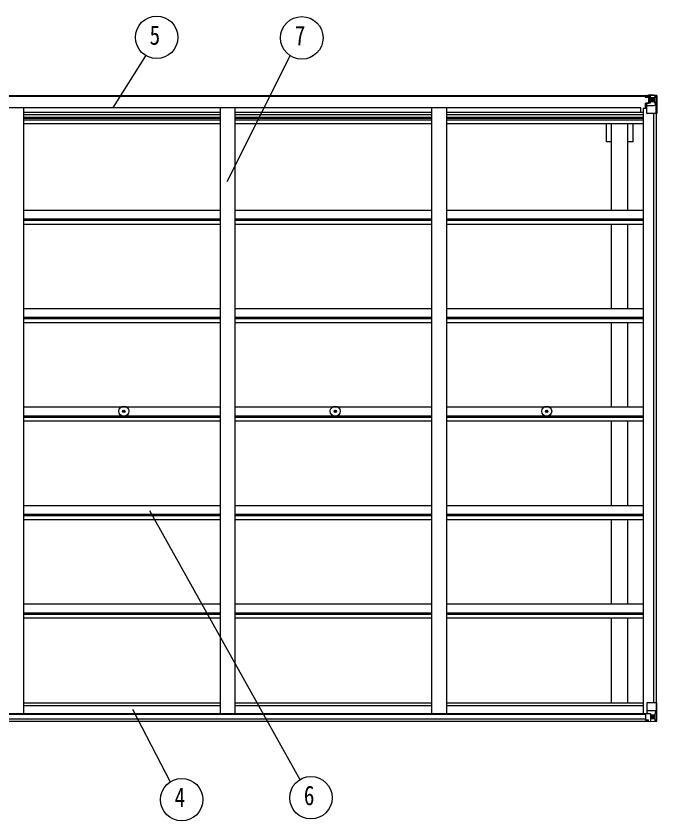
# Model space of a CAD drawing. Units: millimetres, scale not verified. Extents: x -10512 to 10512, y -7425 to 7425.
# Drawn here: x -1185 to 985, y -32 to 2693 of the extents above; entities that cross this region are included whole.
import ezdxf
from ezdxf.enums import TextEntityAlignment as Align

# ---------------------------------------------------------------- set-up
doc = ezdxf.new("R2010")
doc.units = ezdxf.units.MM
doc.header["$LTSCALE"] = 30
for name, color, linetype in [('0-4_YKK_13', 4, 'Continuous'), ('0-5_YKK_A1', 4, 'Continuous'), ('0-6_YKK_D', 6, 'Continuous')]:
    doc.layers.add(name, color=color, linetype=linetype)
doc.styles.add('ＭＳ ゴシック', font='')
doc.styles.get('ＭＳ ゴシック').set_extended_font_data('MS Gothic')

msp = doc.modelspace()

# ---------------------------------------------------------------- linework, layer by layer
at = {"layer": '0-4_YKK_13'}
for p, q in [((956.59, 2426.73), (963.09, 2426.33)), ((956.59, 2425.84), (956.59, 2426.73)), ((963.09, 2425.44), (956.59, 2425.84)), ((956.59, 2425.33), (956.59, 2425.84)), ((963.09, 2400.23), (963.09, 2426.33)), ((963.09, 2426.21), (975.09, 2425.43)), ((945.09, 2421.03), (945.09, 2421.95)), ((946.09, 2421.03), (945.09, 2421.03)), ((945.09, 2421.03), (945.09, 2419.46)), ((945.09, 2419.35), (945.09, 2419.46)), ((946.09, 2421.95), (946.09, 2421.03)), ((951.09, 2421.03), (946.09, 2421.03)), ((951.29, 2424.53), (949.6, 2424.1)), ((951.09, 2419.42), (951.09, 2421.03)), ((951.09, 2419.42), (961.09, 2419.33)), ((951.29, 2424.53), (951.59, 2424.53)), ((951.59, 2424.53), (951.59, 2424.1)), ((962.27, 2399.97), (951.92, 2398.32)), ((951.92, 2397.68), (962.27, 2399.34)), ((953.09, 2421.29), (961.09, 2421.29)), ((953.09, 2421.26), (961.09, 2421.26)), ((956.59, 2425.33), (956.59, 2424.92)), ((956.59, 2424.92), (961.59, 2424.83)), ((956.59, 2424.92), (956.59, 2424.1)), ((957.59, 2399.23), (957.59, 2419.19)), ((961.48, 2418.96), (957.59, 2418.96)), ((957.59, 2415.33), (961.59, 2415.33)), ((957.59, 2407.12), (961.59, 2407.12)), ((961.09, 2421.29), (961.09, 2419.33)), ((961.09, 2420.26), (961.59, 2420.26)), ((961.1, 2419.33), (961.09, 2419.33)), ((961.1, 2419.17), (961.1, 2419.33)), ((961.59, 2420.62), (963.09, 2420.62)), ((961.59, 2417.09), (963.09, 2417.09)), ((961.59, 2403.53), (963.09, 2403.53)), ((962.27, 2399.34), (962.27, 2399.97)), ((964.09, 2417.09), (963.09, 2417.09)), ((975.09, 2417.09), (963.09, 2417.09)), ((975.09, 2403.53), (963.09, 2403.53)), ((969.61, 2409.89), (969.61, 2408.93)), ((977.42, 2417.03), (975.09, 2417.09)), ((975.09, 2403.53), (977.42, 2403.56)), ((975.09, 2403.53), (975.09, 2403.53)), ((975.18, 2425.42), (983.11, 2424.95)), ((977.42, 2403.56), (977.42, 2417.03)), ((981.7, 2390.21), (977.56, 2402.29)), ((978.28, 2420.54), (981.01, 2424.2)), ((982.25, 2423.98), (982.25, 2423.91)), ((982.25, 2363.33), (982.25, 2423.91)), ((984.15, 2425.04), (984.15, 2425.04)), ((984.15, 2425), (984.15, 2425.03)), ((985.09, 2424.04), (985.09, 2424)), ((946.59, 2398.2), (947.59, 2398.21)), ((946.59, 2381.98), (946.59, 2398.2)), ((947.59, 2396.47), (946.59, 2396.48)), ((946.59, 2386.33), (951.09, 2386.33)), ((951.64, 2398.24), (947.59, 2398.21)), ((951.09, 2364.33), (951.09, 2397.43)), ((975.09, 2390), (951.09, 2390)), ((951.92, 2398.32), (951.92, 2397.68)), ((981.7, 2390.21), (975.09, 2390)), ((982.25, 2363.33), (952.09, 2363.33)), ((-822.33, 1355.67), (-821.22, 1355.69)), ((-822.33, 1354.67), (-821.22, 1354.65)), ((-821.22, 1355.69), (-820.71, 1355.79)), ((-821.22, 1354.65), (-820.71, 1354.55)), ((-820.61, 1356.31), (-820.71, 1355.79)), ((-820.61, 1354.03), (-820.71, 1354.55)), ((-820.59, 1357.41), (-820.61, 1356.31)), ((-820.59, 1352.92), (-820.61, 1354.03)), ((-819.59, 1357.41), (-819.57, 1356.31)), ((-819.59, 1352.92), (-819.57, 1354.03)), ((-819.57, 1356.31), (-819.47, 1355.79)), ((-819.57, 1354.03), (-819.47, 1354.55)), ((-818.95, 1355.69), (-819.47, 1355.79)), ((-818.95, 1354.65), (-819.47, 1354.55)), ((-817.84, 1355.67), (-818.95, 1355.69)), ((-817.84, 1354.67), (-818.95, 1354.65)), ((-106.33, 1355.67), (-105.22, 1355.69)), ((-106.33, 1354.67), (-105.22, 1354.65)), ((-105.22, 1355.69), (-104.71, 1355.79)), ((-105.22, 1354.65), (-104.71, 1354.55)), ((-104.61, 1356.31), (-104.71, 1355.79)), ((-104.61, 1354.03), (-104.71, 1354.55)), ((-104.59, 1357.41), (-104.61, 1356.31)), ((-104.59, 1352.92), (-104.61, 1354.03)), ((-103.59, 1357.41), (-103.57, 1356.31)), ((-103.59, 1352.92), (-103.57, 1354.03)), ((-103.57, 1356.31), (-103.47, 1355.79)), ((-103.57, 1354.03), (-103.47, 1354.55)), ((-102.95, 1355.69), (-103.47, 1355.79)), ((-102.95, 1354.65), (-103.47, 1354.55)), ((-101.84, 1355.67), (-102.95, 1355.69)), ((-101.84, 1354.67), (-102.95, 1354.65)), ((609.67, 1355.67), (610.78, 1355.69)), ((609.67, 1354.67), (610.78, 1354.65)), ((610.78, 1355.69), (611.29, 1355.79)), ((610.78, 1354.65), (611.29, 1354.55)), ((611.39, 1356.31), (611.29, 1355.79)), ((611.39, 1354.03), (611.29, 1354.55)), ((611.41, 1357.41), (611.39, 1356.31)), ((611.41, 1352.92), (611.39, 1354.03)), ((612.41, 1357.41), (612.43, 1356.31)), ((612.41, 1352.92), (612.43, 1354.03)), ((612.43, 1356.31), (612.53, 1355.79)), ((612.43, 1354.03), (612.53, 1354.55)), ((613.05, 1355.69), (612.53, 1355.79)), ((613.05, 1354.65), (612.53, 1354.55)), ((614.16, 1355.67), (613.05, 1355.69)), ((614.16, 1354.67), (613.05, 1354.65)), ((951.09, 366.35), (951.09, 333.25)), ((985.09, 367.35), (952.09, 367.35)), ((982.25, 367.35), (982.25, 306.77)), ((985.09, 306.64), (985.09, 367.35)), ((946.59, 330.19), (946.59, 310.04)), ((956.59, 331.14), (947.59, 331.1)), ((975.09, 340.68), (951.09, 340.68)), ((951.92, 332.99), (962.27, 331.34)), ((951.92, 332.36), (951.92, 332.99)), ((959.57, 331.14), (951.92, 332.36)), ((963.09, 331.14), (956.59, 331.14)), ((962.27, 331.34), (962.27, 331.14)), ((963.09, 331.14), (963.09, 304.35)), ((963.09, 327.15), (975.09, 327.15)), ((981.7, 340.47), (975.09, 340.68)), ((975.09, 327.15), (975.09, 327.15)), ((975.09, 327.15), (977.42, 327.12)), ((977.42, 327.12), (977.42, 313.65)), ((981.7, 340.47), (977.56, 328.38)), ((947.59, 309.33), (956.59, 309.27)), ((956.59, 303.95), (956.59, 309.9)), ((975.09, 313.59), (963.09, 313.59)), ((963.09, 304.46), (975.09, 305.25)), ((970.57, 320.79), (970.57, 321.75)), ((977.42, 313.65), (975.09, 313.59)), ((975.18, 305.25), (983.11, 305.73)), ((978.28, 310.14), (981.01, 306.47)), ((982.25, 306.7), (982.25, 306.77)), ((984.15, 305.68), (984.15, 305.64))]:
    msp.add_line(p, q, dxfattribs=at)
for points in [[(984.15, 2425.04), (975.09, 2425.59), (963.09, 2426.33)], [(951.09, 2419.42), (951.09, 2419.41), (945.09, 2419.46)], [(946.09, 2419.3), (961.09, 2419.17), (961.1, 2419.17)], [(961.09, 2420.26), (953.09, 2420.26), (953.09, 2421.95)], [(956.59, 2425.33), (961.59, 2425.33), (961.59, 2399.86)], [(968.65, 2411.81), (967.69, 2411.81), (967.69, 2410.85), (968.65, 2410.85)], [(970.57, 2412.77), (970.57, 2413.73), (969.61, 2413.73), (969.61, 2412.77)], [(969.61, 2408.93), (970.57, 2408.93), (970.57, 2409.89)], [(971.53, 2410.85), (972.49, 2410.85), (972.49, 2411.81), (971.53, 2411.81)], [(985.09, 2424), (985.09, 2363.33), (982.25, 2363.33)], [(947.59, 2398.21), (947.59, 2396.47), (951.09, 2396.45)], [(946.59, 310.04), (946.6, 309.93), (956.59, 309.9)], [(984.15, 305.64), (975.09, 305.08), (956.59, 303.95)], [(968.65, 319.83), (967.69, 319.83), (967.69, 318.87), (968.65, 318.87)], [(970.57, 321.75), (969.61, 321.75), (969.61, 320.79)], [(969.61, 317.91), (969.61, 316.95), (970.57, 316.95), (970.57, 317.91)], [(971.53, 318.87), (972.49, 318.87), (972.49, 319.83), (971.53, 319.83)]]:
    msp.add_lwpolyline(points, dxfattribs=at)
for centre, radius in [((970.09, 2411.33), 5.3), ((-820.09, 1355.17), 17), ((-104.09, 1355.17), 17), ((611.91, 1355.17), 17), ((-820.09, 1355.17), 4), ((-104.09, 1355.17), 4), ((611.91, 1355.17), 4), ((970.09, 319.35), 5.3)]:
    msp.add_circle(centre, radius, dxfattribs=at)
for centre, radius, start, end in [((945.95, 2426.99), 7.69, 263.56574, 271.03001), ((961.09, 2421.79), 0.5, 270.00309, 0.00198), ((961.09, 2421.76), 0.5, 269.99891, 359.99891), ((961.09, 2418.83), 0.5, 359.95536, 89.47105), ((961.08, 2418.66), 0.513, 358.95293, 88.11972), ((962.16, 2400.9), 0.937, 276.73234, 357.67791), ((962.16, 2400.27), 0.937, 276.73234, 357.67791), ((968.65, 2412.77), 0.96, 270, 0), ((968.65, 2409.89), 0.96, 0, 90), ((971.53, 2412.77), 0.96, 180, 270), ((971.53, 2409.89), 0.96, 90, 180), ((980.97, 2424.04), 1.28, 357.54105, 48.82169), ((982.94, 2437.65), 12.7, 264.89689, 270.75534), ((984.09, 2424.04), 0.999, 0.04917, 86.5576), ((984.09, 2424.04), 1, 359.99921, 86.49983), ((984.09, 2424), 0.999, 0.04917, 86.5576), ((952.03, 2397.39), 0.937, 96.73234, 177.67791), ((952.03, 2396.75), 0.937, 96.73234, 177.67791), ((952.09, 2364.33), 1, 180, 270), ((-820.09, 1355.17), 2.3, 167.44414, 192.55586), ((-820.09, 1355.17), 2.3, 77.44414, 102.55586), ((-820.09, 1355.17), 2.3, 257.44414, 282.55586), ((-820.09, 1355.17), 2.3, 347.44414, 12.55586), ((-104.09, 1355.17), 2.3, 167.44414, 192.55586), ((-104.09, 1355.17), 2.3, 77.44414, 102.55586), ((-104.09, 1355.17), 2.3, 257.44414, 282.55586), ((-104.09, 1355.17), 2.3, 347.44414, 12.55586), ((611.91, 1355.17), 2.3, 167.44414, 192.55586), ((611.91, 1355.17), 2.3, 77.44414, 102.55586), ((611.91, 1355.17), 2.3, 257.44414, 282.55586), ((611.91, 1355.17), 2.3, 347.44414, 12.55586), ((952.09, 366.35), 1, 90, 180), ((952.03, 333.92), 0.937, 182.32209, 263.26766), ((952.03, 333.29), 0.937, 182.32209, 263.26766), ((962.16, 330.41), 0.937, 50.93398, 83.26766), ((968.65, 320.79), 0.96, 270, 0), ((968.65, 317.91), 0.96, 0, 90), ((971.53, 320.79), 0.96, 180, 270), ((971.53, 317.91), 0.96, 90, 180), ((980.96, 306.64), 1.28, 311.17831, 2.45895), ((982.94, 293.03), 12.7, 89.24466, 95.10311), ((984.09, 306.68), 0.999, 273.4424, 359.95083), ((984.09, 306.64), 0.999, 273.4424, 359.95083), ((984.09, 306.64), 1, 273.50017, 0.00079)]:
    msp.add_arc(centre, radius, start, end, dxfattribs=at)
for centre, major_axis, ratio, start_param, end_param in [((1056.84, 2417.09), (-81.75, 0), 0.061163, 6.2824128, 6.2831853), ((980.29, 2416.95), (-0.03, 5), 0.573921, 0.7672717, 1.551125), ((978.83, 2403.58), (0, 3), 0.468246, 1.5772882, 2.0127935), ((981.96, 2422.02), (0.02, 3), 0.466854, 0.125683, 0.7596956), ((982.15, 2425.12), (-2, 0.12), 0.060933, 2.0712557, 3.1453404), ((783.15, 2437.35), (-201, 12.36), 0.060933, 3.1453404, 3.145839), ((980.98, 2392.56), (-0.85, 2.32), 0.403757, 3.0087805, 3.9744392), ((947.59, 330.2), (-1, -0.021), 0.906239, 4.6936843, 6.2644806), ((978.83, 327.1), (0, -3), 0.468246, 4.2703918, 4.7058971), ((980.98, 338.12), (-0.85, -2.32), 0.403757, 2.3087461, 3.2744049), ((947.59, 310.03), (-1, 0.012), 0.707053, 0.1587743, 1.5795216), ((1056.84, 313.59), (-81.75, 0), 0.061163, 0, 0.0007725), ((980.29, 313.73), (-0.03, -5), 0.573921, 4.7320603, 5.5159136), ((981.96, 308.66), (0.02, -3), 0.466854, 5.5234897, 6.1575023), ((982.15, 305.56), (-2, -0.12), 0.060933, 3.1378449, 4.2119296), ((783.15, 293.33), (-201, -12.36), 0.060933, 3.1373463, 3.1378449)]:
    msp.add_ellipse(centre, major_axis=major_axis, ratio=ratio, start_param=start_param, end_param=end_param, dxfattribs=at)
at = {"layer": '0-5_YKK_A1'}
for p, q in [((-1899.41, 2424.1), (961.59, 2424.1)), ((-1899.41, 2421.95), (961.59, 2421.95)), ((-1868.41, 2383.81), (930.59, 2383.81)), ((-1159.91, 2383.8), (-1159.91, 331.33)), ((-493.91, 2383.8), (-493.91, 331.33)), ((-443.91, 2383.8), (-443.91, 331.33)), ((222.09, 2383.8), (222.09, 331.33)), ((272.09, 2383.8), (272.09, 331.33)), ((930.59, 2368.3), (930.59, 2383.81)), ((938.09, 2381.98), (938.09, 331.33)), ((938.09, 2381.98), (951.09, 2381.98)), ((-1159.91, 2368.3), (-493.91, 2368.3)), ((-1159.91, 2359.9), (-493.91, 2359.9)), ((-1159.91, 2351.7), (-493.91, 2351.7)), ((-1159.91, 2347.78), (-493.91, 2347.78)), ((-443.91, 2368.3), (222.09, 2368.3)), ((-443.91, 2359.9), (222.09, 2359.9)), ((-443.91, 2351.7), (222.09, 2351.7)), ((-443.91, 2347.78), (222.09, 2347.78)), ((272.09, 2368.3), (938.09, 2368.3)), ((272.09, 2359.9), (938.09, 2359.9)), ((272.09, 2351.7), (938.09, 2351.7)), ((272.09, 2347.78), (938.09, 2347.78)), ((973.39, 2363.33), (973.39, 367.35)), ((983.09, 2363.33), (983.09, 367.35)), ((-1159.91, 2342.7), (-493.91, 2342.7)), ((-1159.91, 2329.69), (-493.91, 2329.69)), ((-443.91, 2342.7), (222.09, 2342.7)), ((-443.91, 2329.69), (222.09, 2329.69)), ((272.09, 2342.7), (938.09, 2342.7)), ((272.09, 2329.69), (938.09, 2329.69)), ((813.89, 2268.1), (813.89, 2329.69)), ((831.59, 2036.68), (831.59, 2329.69)), ((886.59, 2036.68), (886.59, 2329.69)), ((904.29, 2268.1), (904.29, 2329.69)), ((831.59, 2268.1), (813.89, 2268.1)), ((904.29, 2268.1), (886.59, 2268.1)), ((-1159.88, 2036.68), (-493.91, 2036.68)), ((-443.88, 2036.68), (222.09, 2036.68)), ((272.12, 2036.68), (938.09, 2036.68)), ((-1159.88, 2006.95), (-493.91, 2006.95)), ((-1159.88, 2002.4), (-493.91, 2002.4)), ((-443.88, 2006.95), (222.09, 2006.95)), ((-443.88, 2002.4), (222.09, 2002.4)), ((272.12, 2006.95), (938.09, 2006.95)), ((272.12, 2002.4), (938.09, 2002.4)), ((-1159.88, 1989.39), (-493.91, 1989.39)), ((-443.88, 1989.39), (222.09, 1989.39)), ((272.12, 1989.39), (938.09, 1989.39)), ((831.59, 1703.19), (831.59, 1989.39)), ((886.59, 1703.19), (886.59, 1989.39)), ((-1159.88, 1703.19), (-493.91, 1703.19)), ((-443.88, 1703.19), (222.09, 1703.19)), ((272.12, 1703.19), (938.09, 1703.19)), ((-1159.88, 1673.45), (-493.91, 1673.45)), ((-1159.88, 1668.9), (-493.91, 1668.9)), ((-443.88, 1673.45), (222.09, 1673.45)), ((-443.88, 1668.9), (222.09, 1668.9)), ((272.12, 1673.45), (938.09, 1673.45)), ((272.12, 1668.9), (938.09, 1668.9)), ((-1159.88, 1655.89), (-493.91, 1655.89)), ((-443.88, 1655.89), (222.09, 1655.89)), ((272.12, 1655.89), (938.09, 1655.89)), ((831.59, 1369.69), (831.59, 1655.89)), ((886.59, 1369.69), (886.59, 1655.89)), ((-1159.88, 1369.69), (-493.91, 1369.69)), ((-443.88, 1369.69), (222.09, 1369.69)), ((272.12, 1369.69), (938.09, 1369.69)), ((-1159.88, 1339.95), (-493.91, 1339.95)), ((-443.88, 1339.95), (222.09, 1339.95)), ((272.12, 1339.95), (938.09, 1339.95)), ((-1159.88, 1335.41), (-493.91, 1335.41)), ((-1159.88, 1322.4), (-493.91, 1322.4)), ((-443.88, 1335.41), (222.09, 1335.41)), ((-443.88, 1322.4), (222.09, 1322.4)), ((272.12, 1335.41), (938.09, 1335.41)), ((272.12, 1322.4), (938.09, 1322.4)), ((831.59, 1036.19), (831.59, 1322.4)), ((886.59, 1036.19), (886.59, 1322.4)), ((-1159.88, 1036.19), (-493.91, 1036.19)), ((-443.88, 1036.19), (222.09, 1036.19)), ((272.12, 1036.19), (938.09, 1036.19)), ((-1159.88, 1006.46), (-493.91, 1006.46)), ((-1159.88, 1001.91), (-493.91, 1001.91)), ((-1159.88, 988.9), (-493.91, 988.9)), ((-443.88, 1006.46), (222.09, 1006.46)), ((-443.88, 1001.91), (222.09, 1001.91)), ((-443.88, 988.9), (222.09, 988.9)), ((272.12, 1006.46), (938.09, 1006.46)), ((272.12, 1001.91), (938.09, 1001.91)), ((272.12, 988.9), (938.09, 988.9)), ((831.59, 702.7), (831.59, 988.9)), ((886.59, 702.7), (886.59, 988.9)), ((-1159.88, 702.7), (-493.91, 702.7)), ((-443.88, 702.7), (222.09, 702.7)), ((272.12, 702.7), (938.09, 702.7)), ((-1159.88, 672.97), (-493.91, 672.97)), ((-1159.88, 668.42), (-493.91, 668.42)), ((-1159.88, 655.41), (-493.91, 655.41)), ((-443.88, 672.97), (222.09, 672.97)), ((-443.88, 668.42), (222.09, 668.42)), ((-443.88, 655.41), (222.09, 655.41)), ((272.12, 672.97), (938.09, 672.97)), ((272.12, 668.42), (938.09, 668.42)), ((272.12, 655.41), (938.09, 655.41)), ((831.59, 367.5), (831.59, 655.41)), ((886.59, 367.5), (886.59, 655.41)), ((-1159.91, 367.5), (-493.91, 367.5)), ((-1159.91, 359.15), (-493.91, 359.15)), ((-443.91, 367.5), (222.09, 367.5)), ((-443.91, 359.15), (222.09, 359.15)), ((272.09, 367.5), (938.09, 367.5)), ((272.09, 359.15), (938.09, 359.15)), ((-1884.41, 331.33), (958.36, 331.33)), ((-1884.41, 329.07), (946.59, 329.07)), ((-1894.41, 305.55), (956.59, 305.55)), ((-1884.41, 313.45), (946.59, 313.45))]:
    msp.add_line(p, q, dxfattribs=at)
at = {"layer": '0-6_YKK_D'}
for p, q in [((-854.7, 2385.35), (-745.49, 2559.4)), ((-469.74, 2133.67), (-256.79, 2559.33)), ((-732.63, 1019.45), (-224.03, 107.98)), ((-790.36, 345.9), (-663.18, 100.51))]:
    msp.add_line(p, q, dxfattribs=at)
for centre in [(-708.96, 2621.45), (-217.51, 2619.67), (-624.11, 40.03), (-186.48, 46.55)]:
    msp.add_circle(centre, 72, dxfattribs=at)

# ---------------------------------------------------------------- texts
at = {"layer": '0-6_YKK_D', "style": 'ＭＳ ゴシック', "width": 0.8}
for s, p in [('5', (-732.96, 2576.45)), ('7', (-241.51, 2574.67)), ('6', (-210.48, 1.55)), ('4', (-648.11, -4.97))]:
    msp.add_text(s, height=65.98, dxfattribs=at).set_placement(p, align=Align.BOTTOM_LEFT)

doc.saveas('drawing.dxf')
